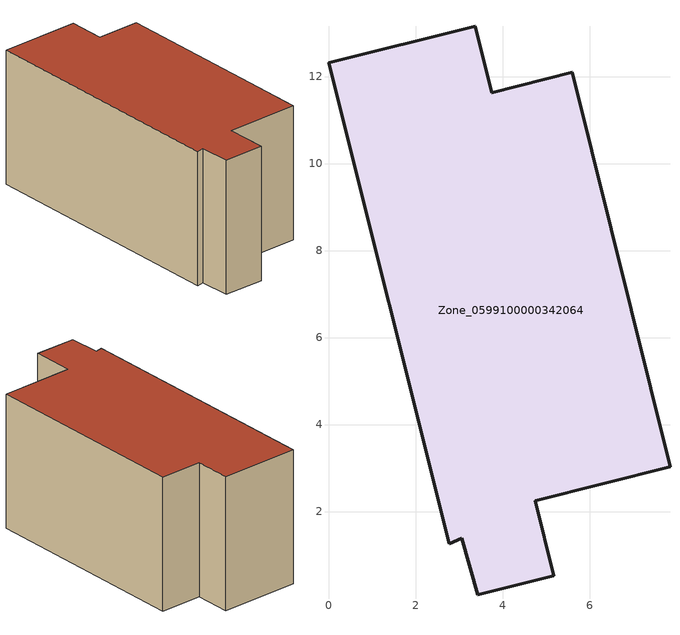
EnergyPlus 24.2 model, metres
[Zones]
Zone_0599100000342064
 floor ground (C_G): 3.75,11.63 5.6,12.09 7.85,3.03 4.75,2.25 5.18,0.52 3.43,0.08 3.06,1.39 2.77,1.26 0,12.32 3.37,13.16 z0
 wall outside (C_F): 3.37,13.16 0,12.32 2.77,1.26 3.06,1.39 3.43,0.08 5.18,0.52 4.75,2.25 7.85,3.03 5.6,12.09 3.75,11.63 3.37,13.16 z0:5.9
 roof outside (C_R): 3.06,1.39 3.43,0.08 5.18,0.52 4.75,2.25 7.85,3.03 5.6,12.09 3.75,11.63 3.37,13.16 0,12.32 2.77,1.26 z5.9
[BUILDING]
Pand.0599100000342064: North Axis=0; Terrain=City; Loads Convergence Tolerance Value=0.04; Temperature Convergence Tolerance Value=0.4; Solar Distribution=FullExterior; Maximum Number of Warmup Days=25; Minimum Number of Warmup Days=1
[Site:Location]
Rotterdam.The.Hague.AP_ZH_NLD Design_Conditions: Latitude=51.96; Longitude=4.45; Time Zone=1; Elevation=-4.5
[SITE:GROUNDTEMPERATURE:BUILDINGSURFACE]
18, 18, 18, 18, 18, 18, 18, 18, 18, 18, 18, 18
[MATERIAL] Thermal Absorptance=0.9; Solar Absorptance=0.7; Visible Absorptance=0.7
Name | Roughness | Thickness | Conductivity | Density | Specific Heat
G.TC.1992-2005 | MediumSmooth | 0.15 | 0.06 | 540 | 1210
F.TC.1992-2005 | Rough | 0.3 | 0.12 | 1920 | 840
R.TC.1992-2005 | MediumRough | 0.2 | 0.08 | 1500 | 1000
[CONSTRUCTION]
C_G: G.TC.1992-2005
C_F: F.TC.1992-2005
C_R: R.TC.1992-2005
[ZONE]
Zone_0599100000342064: Type=1; Multiplier=1; Ceiling Height=Autocalculate; Volume=Autocalculate; Floor Area=autocalculate; Part of Total Floor Area=Yes
[ZONEINFILTRATION:DESIGNFLOWRATE]
Infil_Zone_0599100000342064: Zone or ZoneList or Space or SpaceList=Zone_0599100000342064; Schedule=AlwaysOn; Design Flow Rate Calculation Method=Flow/Area; Flow Rate per Floor Area=0.0015; Constant Term Coefficient=1; Temperature Term Coefficient=0; Velocity Term Coefficient=0; Velocity Squared Term Coefficient=0
[HVACTEMPLATE:ZONE:IDEALLOADSAIRSYSTEM]
Zone_0599100000342064: Maximum Heating Supply Air Temperature=50; Minimum Cooling Supply Air Temperature=13; Maximum Heating Supply Air Humidity Ratio=0.0156; Minimum Cooling Supply Air Humidity Ratio=0.0077; Heating Limit=NoLimit; Cooling Limit=NoLimit; Dehumidification Control Type=ConstantSensibleHeatRatio; Cooling Sensible Heat Ratio=0.7; Dehumidification Setpoint=60; Humidification Control Type=None; Humidification Setpoint=30; Outdoor Air Method=None; Outdoor Air Flow Rate per Person=0.00944; Outdoor Air Flow Rate per Zone Floor Area=0; Outdoor Air Flow Rate per Zone=0; Demand Controlled Ventilation Type=None; Outdoor Air Economizer Type=NoEconomizer; Heat Recovery Type=None; Sensible Heat Recovery Effectiveness=0.7; Latent Heat Recovery Effectiveness=0.65
[ZONECONTROL:THERMOSTAT]
ThermostatControl_Zone_0599100000342064: Zone or ZoneList=Zone_0599100000342064; Control Type Schedule=DualSetpointControlType; Control 1=Thermostat_Zone_0599100000342064; Temperature Difference Between Cutout And Setpoint=0
[THERMOSTATSETPOINT:DUALSETPOINT]
Thermostat_Zone_0599100000342064: Heating Setpoint Temperature Schedule=HeatingSetpoint_Zone_0599100000342064; Cooling Setpoint Temperature Schedule=CoolingSetpoint_Zone_0599100000342064
[SCHEDULE:COMPACT]
HeatingSetpoint_Zone_0599100000342064: Through: 12/31, For: AllDays, Until: 24:00, 21
CoolingSetpoint_Zone_0599100000342064: Through: 12/31, For: AllDays, Until: 24:00, 24
DualSetpointControlType: Through: 12/31, For: AllDays, Until: 24:00, 4
AlwaysOn: Through: 12/31, For: AllDays, Until: 24:00, 1
